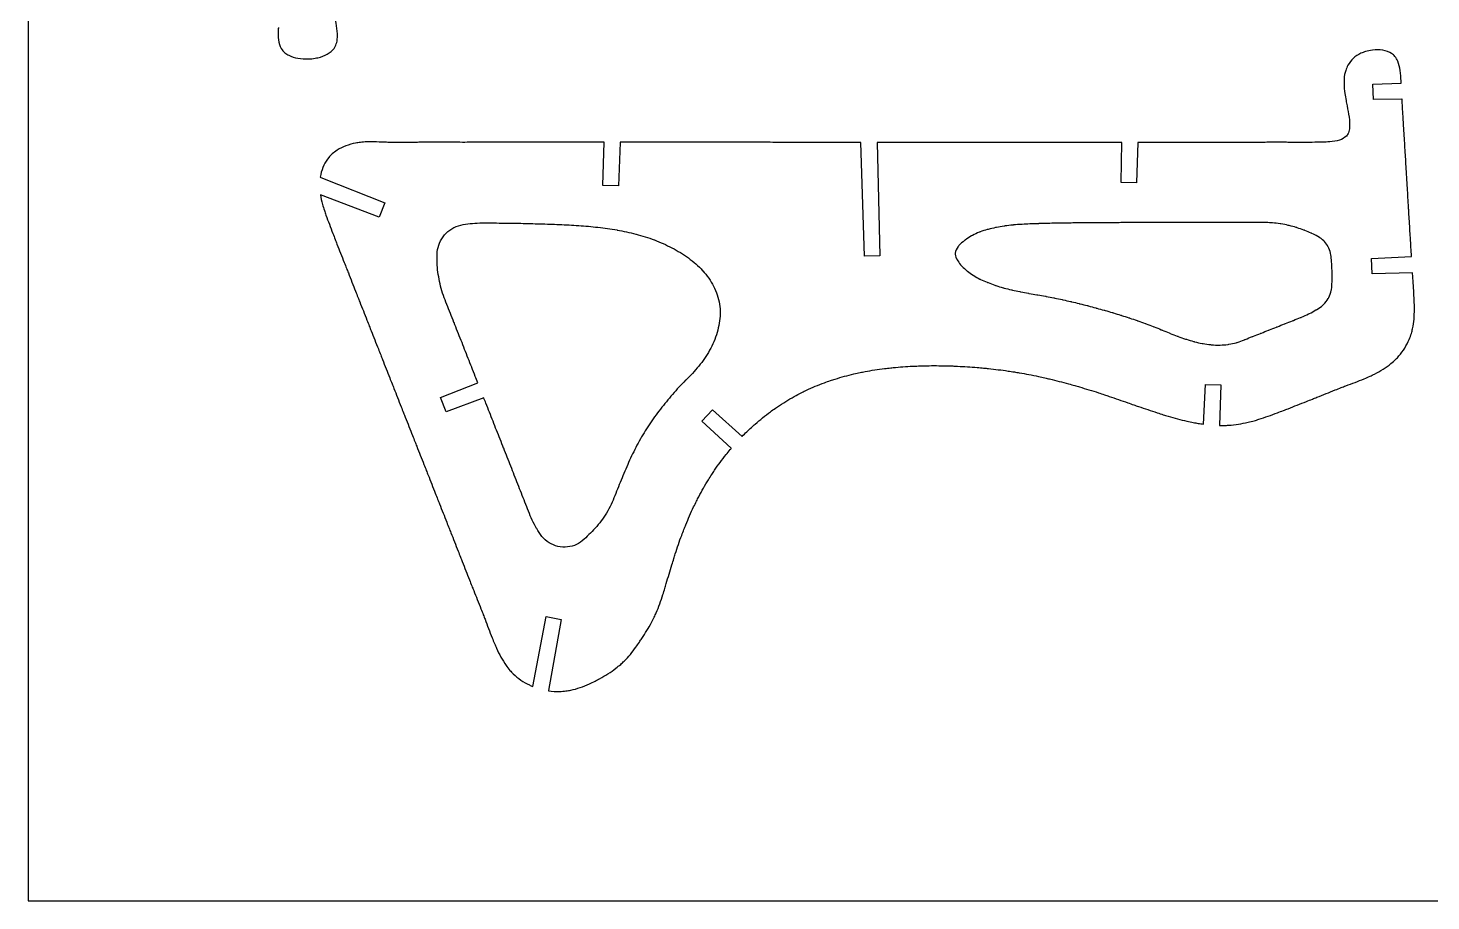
# Model space of a CAD drawing. Header units: inches. Extents: x 62.9 to 110.7, y -3.5 to 19.4.
# Drawn here: x 62.95 to 77.63, y -3.53 to 5.61 of the extents above; entities that cross this region are included whole.
import ezdxf

# ---------------------------------------------------------------- set-up
doc = ezdxf.new("R2010")
doc.units = ezdxf.units.IN
doc.header["$LTSCALE"] = 0.03937
doc.header["$MEASUREMENT"] = 0
doc.layers.add('Layer 11', color=18, linetype='Continuous', true_color=0x000000)

msp = doc.modelspace()

# ---------------------------------------------------------------- linework, layer by layer
at = {"layer": 'Layer 11'}
for p, q in [((65.574, 5.614), (65.566, 5.614)), ((77.027, 5.026), (77.322, 5.038)), ((77.033, 4.865), (77.027, 5.026)), ((77.33, 4.868), (77.033, 4.865)), ((77.332, 4.868), (77.33, 4.868)), ((68.966, 3.966), (68.977, 4.418)), ((69.147, 4.416), (69.127, 3.963)), ((69.147, 4.418), (69.147, 4.416)), ((71.667, 4.415), (71.667, 4.417)), ((71.705, 3.224), (71.667, 4.415)), ((71.837, 4.417), (71.866, 3.23)), ((74.391, 3.998), (74.397, 4.417)), ((74.567, 4.416), (74.551, 3.995)), ((74.567, 4.417), (74.567, 4.416)), ((66.006, 4.053), (66.03, 4.043)), ((66.03, 4.043), (66.683, 3.783)), ((69.127, 3.963), (68.966, 3.966)), ((74.551, 3.995), (74.391, 3.998)), ((66.624, 3.634), (66.007, 3.869)), ((66.683, 3.783), (66.624, 3.634)), ((71.866, 3.23), (71.705, 3.224)), ((77.013, 3.2), (77.431, 3.221)), ((77.021, 3.039), (77.013, 3.2)), ((77.44, 3.051), (77.021, 3.039)), ((77.441, 3.051), (77.44, 3.051)), ((67.265, 1.746), (67.655, 1.9)), ((75.252, 1.467), (75.274, 1.881)), ((75.274, 1.881), (75.435, 1.877)), ((75.435, 1.877), (75.421, 1.453)), ((67.324, 1.596), (67.265, 1.746)), ((67.718, 1.742), (67.324, 1.596)), ((70.002, 1.499), (70.111, 1.616)), ((70.111, 1.616), (70.423, 1.338)), ((70.307, 1.214), (70.002, 1.499)), ((70.309, 1.212), (70.307, 1.214)), ((68.23, -1.28), (68.37, -0.547)), ((68.37, -0.547), (68.528, -0.578)), ((68.528, -0.578), (68.395, -1.324)), ((68.395, -1.324), (68.395, -1.325))]:
    msp.add_line(p, q, dxfattribs=at)
msp.add_lwpolyline([(62.946, -3.526), (110.701, -3.526), (110.701, 19.435), (62.946, 19.435), (62.946, -3.526)], dxfattribs=at)
for points, knots in [([(66.181, 5.477), (66.184, 5.493), (66.192, 5.576), (66.165, 5.701), (66.135, 5.827), (66.109, 5.949), (66.105, 6.037), (66.132, 6.09), (66.14, 6.108), (66.161, 6.136), (66.241, 6.198), (66.357, 6.232), (66.47, 6.242), (66.582, 6.245), (66.693, 6.236), (66.805, 6.233), (66.916, 6.232), (67.029, 6.235), (67.141, 6.235), (67.253, 6.236), (67.365, 6.235), (67.476, 6.235), (67.588, 6.235), (67.7, 6.235), (67.812, 6.235), (67.924, 6.235), (68.036, 6.235), (68.148, 6.235), (68.231, 6.235), (68.291, 6.235), (68.333, 6.235)], [174.951913, 174.951913, 174.951913, 174.951913, 175.111336, 175.745226, 175.951913, 176.111336, 176.745226, 176.745226, 176.745226, 176.951913, 177.111336, 177.745226, 177.951913, 178.111336, 178.745226, 178.951913, 179.111336, 179.745226, 179.951913, 180.111336, 180.745226, 180.951913, 181.111336, 181.745226, 181.951913, 182.111336, 182.745226, 182.951913, 183.111336, 183.48762, 183.48762, 183.48762, 183.48762]), ([(65.566, 5.614), (65.566, 5.609), (65.563, 5.528), (65.567, 5.428), (65.631, 5.356), (65.714, 5.302), (65.832, 5.284), (65.949, 5.296), (66.061, 5.322), (66.152, 5.379), (66.178, 5.457), (66.181, 5.477)], [172.073551, 172.073551, 172.073551, 172.073551, 172.111336, 172.745226, 172.951913, 173.111336, 173.745226, 173.951913, 174.111336, 174.745226, 174.951913, 174.951913, 174.951913, 174.951913]), ([(77.322, 5.038), (77.322, 5.045), (77.318, 5.125), (77.31, 5.231), (77.262, 5.316), (77.191, 5.38), (77.07, 5.395), (76.955, 5.371), (76.851, 5.332), (76.781, 5.263), (76.748, 5.19), (76.742, 5.171)], [321.207899, 321.207899, 321.207899, 321.207899, 321.272522, 321.906412, 322.1131, 322.272522, 322.906412, 323.1131, 323.272522, 323.906412, 324.1131, 324.1131, 324.1131, 324.1131]), ([(76.742, 5.171), (76.738, 5.157), (76.719, 5.082), (76.725, 4.978), (76.744, 4.862), (76.768, 4.741), (76.787, 4.64), (76.783, 4.575), (76.781, 4.554), (76.775, 4.52), (76.73, 4.448), (76.626, 4.424), (76.507, 4.419), (76.39, 4.417), (76.284, 4.416), (76.178, 4.417), (76.072, 4.418), (75.963, 4.418), (75.854, 4.417), (75.745, 4.417), (75.637, 4.417), (75.529, 4.417), (75.421, 4.417), (75.313, 4.417), (75.204, 4.417), (75.096, 4.417), (74.988, 4.417), (74.879, 4.417), (74.771, 4.417), (74.669, 4.417), (74.584, 4.417), (74.567, 4.417)], [324.1131, 324.1131, 324.1131, 324.1131, 324.272522, 324.906412, 325.1131, 325.272522, 325.906412, 325.906412, 325.906412, 326.1131, 326.272522, 326.906412, 327.1131, 327.272522, 327.906412, 328.1131, 328.272522, 328.906412, 329.1131, 329.272522, 329.906412, 330.1131, 330.272522, 330.906412, 331.1131, 331.272522, 331.906412, 332.1131, 332.272522, 332.906412, 333.057633, 333.057633, 333.057633, 333.057633]), ([(77.431, 3.221), (77.429, 3.253), (77.426, 3.308), (77.422, 3.38), (77.415, 3.488), (77.409, 3.596), (77.402, 3.704), (77.396, 3.813), (77.389, 3.921), (77.383, 4.029), (77.376, 4.137), (77.37, 4.245), (77.363, 4.353), (77.357, 4.461), (77.35, 4.57), (77.344, 4.678), (77.338, 4.762), (77.335, 4.823), (77.332, 4.868)], [315.36826, 315.36826, 315.36826, 315.36826, 315.667352, 315.87404, 316.033462, 316.667352, 316.87404, 317.033462, 317.667352, 317.87404, 318.033462, 318.667352, 318.87404, 319.033462, 319.667352, 319.87404, 320.033462, 320.452892, 320.452892, 320.452892, 320.452892]), ([(68.977, 4.418), (68.976, 4.418), (68.906, 4.418), (68.814, 4.418), (68.706, 4.418), (68.597, 4.418), (68.489, 4.418), (68.381, 4.418), (68.272, 4.418), (68.164, 4.418), (68.056, 4.418), (67.947, 4.418), (67.839, 4.418), (67.731, 4.418), (67.622, 4.418), (67.514, 4.417), (67.406, 4.418), (67.298, 4.418), (67.189, 4.418), (67.081, 4.418), (66.973, 4.417), (66.864, 4.415), (66.756, 4.416), (66.647, 4.419), (66.539, 4.426), (66.431, 4.418), (66.392, 4.412), (66.375, 4.409), (66.307, 4.396), (66.218, 4.363), (66.133, 4.3), (66.06, 4.226), (66.021, 4.139), (66.007, 4.063), (66.006, 4.053)], [353.303217, 353.303217, 353.303217, 353.303217, 353.315022, 353.948912, 354.1556, 354.315022, 354.948912, 355.1556, 355.315022, 355.948912, 356.1556, 356.315022, 356.948912, 357.1556, 357.315022, 357.948912, 358.1556, 358.315022, 358.948912, 359.1556, 359.315022, 359.948912, 360.1556, 360.315022, 360.948912, 361.1556, 361.315022, 361.315022, 361.315022, 361.948912, 362.1556, 362.315022, 362.948912, 363.03958, 363.03958, 363.03958, 363.03958]), ([(71.667, 4.417), (71.653, 4.417), (71.622, 4.417), (71.522, 4.417), (71.413, 4.417), (71.305, 4.417), (71.197, 4.417), (71.088, 4.417), (70.98, 4.417), (70.872, 4.417), (70.763, 4.417), (70.655, 4.418), (70.547, 4.418), (70.439, 4.418), (70.33, 4.418), (70.222, 4.418), (70.114, 4.418), (70.005, 4.418), (69.897, 4.418), (69.789, 4.418), (69.68, 4.418), (69.572, 4.418), (69.464, 4.418), (69.355, 4.418), (69.265, 4.418), (69.198, 4.418), (69.147, 4.418)], [344.482727, 344.482727, 344.482727, 344.482727, 344.611185, 344.770608, 345.404498, 345.611185, 345.770608, 346.404498, 346.611185, 346.770608, 347.404498, 347.611185, 347.770608, 348.404498, 348.611185, 348.770608, 349.404498, 349.611185, 349.770608, 350.404498, 350.611185, 350.770608, 351.404498, 351.611185, 351.770608, 352.235466, 352.235466, 352.235466, 352.235466]), ([(74.397, 4.417), (74.362, 4.417), (74.304, 4.417), (74.229, 4.417), (74.121, 4.417), (74.013, 4.417), (73.905, 4.417), (73.796, 4.417), (73.688, 4.417), (73.58, 4.417), (73.471, 4.417), (73.363, 4.417), (73.255, 4.417), (73.146, 4.417), (73.038, 4.417), (72.93, 4.417), (72.821, 4.417), (72.713, 4.417), (72.605, 4.417), (72.496, 4.417), (72.388, 4.417), (72.28, 4.417), (72.172, 4.417), (72.063, 4.417), (71.955, 4.417), (71.895, 4.417), (71.857, 4.417), (71.837, 4.417)], [334.059317, 334.059317, 334.059317, 334.059317, 334.384856, 334.591544, 334.750967, 335.384856, 335.591544, 335.750967, 336.384856, 336.591544, 336.750967, 337.384856, 337.591544, 337.750967, 338.384856, 338.591544, 338.750967, 339.384856, 339.591544, 339.750967, 340.384856, 340.591544, 340.750967, 341.384856, 341.591544, 341.750967, 341.939634, 341.939634, 341.939634, 341.939634]), ([(66.007, 3.869), (66.012, 3.835), (66.025, 3.78), (66.047, 3.709), (66.082, 3.608), (66.121, 3.506), (66.16, 3.405), (66.199, 3.304), (66.239, 3.203), (66.279, 3.103), (66.319, 3.002), (66.358, 2.901), (66.398, 2.8), (66.438, 2.7), (66.478, 2.599), (66.517, 2.498), (66.557, 2.397), (66.597, 2.297), (66.637, 2.196), (66.676, 2.095), (66.716, 1.994), (66.756, 1.894), (66.796, 1.793), (66.835, 1.692), (66.875, 1.591), (66.915, 1.491), (66.955, 1.39), (66.995, 1.289), (67.034, 1.188), (67.074, 1.088), (67.114, 0.987), (67.154, 0.886), (67.193, 0.785), (67.233, 0.685), (67.273, 0.584), (67.313, 0.483), (67.352, 0.382), (67.392, 0.282), (67.432, 0.181), (67.472, 0.08), (67.511, -0.021), (67.551, -0.121), (67.591, -0.222), (67.631, -0.323), (67.671, -0.423), (67.711, -0.524), (67.749, -0.625), (67.787, -0.727), (67.828, -0.827), (67.872, -0.927), (67.922, -1.024), (67.988, -1.108), (68.061, -1.186), (68.144, -1.242), (68.219, -1.275), (68.23, -1.28)], [364.590027, 364.590027, 364.590027, 364.590027, 364.920447, 365.127134, 365.286557, 365.920447, 366.127134, 366.286557, 366.920447, 367.127134, 367.286557, 367.920447, 368.127134, 368.286557, 368.920447, 369.127134, 369.286557, 369.920447, 370.127134, 370.286557, 370.920447, 371.127134, 371.286557, 371.920447, 372.127134, 372.286557, 372.920447, 373.127134, 373.286557, 373.920447, 374.127134, 374.286557, 374.920447, 375.127134, 375.286557, 375.920447, 376.127134, 376.286557, 376.920447, 377.127134, 377.286557, 377.920447, 378.127134, 378.286557, 378.920447, 379.127134, 379.286557, 379.920447, 380.127134, 380.286557, 380.920447, 381.127134, 381.286557, 381.920447, 382.036691, 382.036691, 382.036691, 382.036691]), ([(67.655, 1.9), (67.647, 1.922), (67.638, 1.945), (67.617, 1.998), (67.604, 2.03), (67.579, 2.093), (67.567, 2.124), (67.542, 2.187), (67.53, 2.218), (67.505, 2.281), (67.493, 2.312), (67.468, 2.375), (67.455, 2.406), (67.431, 2.469), (67.418, 2.5), (67.394, 2.563), (67.381, 2.595), (67.356, 2.657), (67.344, 2.689), (67.319, 2.751), (67.307, 2.783), (67.284, 2.846), (67.274, 2.878), (67.258, 2.943), (67.251, 2.976), (67.24, 3.041), (67.235, 3.074), (67.23, 3.138), (67.229, 3.17), (67.228, 3.233), (67.229, 3.263), (67.239, 3.325), (67.25, 3.356), (67.28, 3.415), (67.3, 3.442), (67.348, 3.489), (67.376, 3.51), (67.436, 3.539), (67.468, 3.549), (67.533, 3.562), (67.566, 3.566), (67.633, 3.572), (67.667, 3.574), (67.734, 3.575), (67.768, 3.574), (67.835, 3.573), (67.869, 3.573), (67.936, 3.572), (67.97, 3.572), (68.038, 3.571), (68.071, 3.57), (68.139, 3.569), (68.172, 3.568), (68.24, 3.566), (68.274, 3.565), (68.341, 3.563), (68.375, 3.562), (68.409, 3.561)], [199.153052, 199.153052, 199.153052, 199.153052, 199.864743, 199.867243, 200.864769, 200.867269, 201.864796, 201.867296, 202.864823, 202.867323, 203.864849, 203.867349, 204.864876, 204.867376, 205.864902, 205.867402, 206.864929, 206.867429, 207.864956, 207.867456, 208.864982, 208.867482, 209.865009, 209.867509, 210.865036, 210.867536, 211.865062, 211.867562, 212.865089, 212.867589, 213.865116, 213.867616, 214.865142, 214.867642, 215.865169, 215.867669, 216.865195, 216.867695, 217.865222, 217.867722, 218.865249, 218.867749, 219.865275, 219.867775, 220.865302, 220.867802, 221.865329, 221.867829, 222.865355, 222.867855, 223.865382, 223.867882, 224.865408, 224.867908, 225.865435, 225.867935, 226.865462, 226.865462, 226.865462, 226.865462]), ([(68.409, 3.561), (68.442, 3.56), (68.476, 3.558), (68.543, 3.555), (68.577, 3.554), (68.644, 3.55), (68.678, 3.548), (68.745, 3.543), (68.779, 3.541), (68.846, 3.535), (68.88, 3.531), (68.947, 3.524), (68.98, 3.52), (69.047, 3.51), (69.08, 3.505), (69.147, 3.494), (69.18, 3.487), (69.246, 3.473), (69.279, 3.465), (69.344, 3.448), (69.376, 3.439), (69.44, 3.418), (69.472, 3.407), (69.535, 3.383), (69.566, 3.37), (69.628, 3.343), (69.658, 3.328), (69.718, 3.297), (69.747, 3.28), (69.805, 3.245), (69.833, 3.226), (69.887, 3.187), (69.913, 3.166), (69.963, 3.122), (69.987, 3.098), (70.032, 3.049), (70.053, 3.023), (70.092, 2.969), (70.109, 2.941), (70.139, 2.882), (70.152, 2.851), (70.173, 2.788), (70.181, 2.756), (70.191, 2.69), (70.193, 2.656), (70.192, 2.59), (70.189, 2.556), (70.178, 2.49), (70.17, 2.457), (70.151, 2.393), (70.14, 2.361), (70.114, 2.299), (70.099, 2.269), (70.066, 2.211), (70.049, 2.182), (70.011, 2.127), (69.99, 2.1), (69.948, 2.048), (69.925, 2.023), (69.879, 1.974), (69.855, 1.95), (69.808, 1.902), (69.784, 1.878), (69.738, 1.829), (69.716, 1.804), (69.672, 1.753), (69.651, 1.727), (69.608, 1.676), (69.588, 1.649), (69.547, 1.597), (69.526, 1.57), (69.487, 1.516), (69.468, 1.489), (69.431, 1.433), (69.413, 1.405), (69.378, 1.348), (69.362, 1.319), (69.329, 1.261), (69.314, 1.231), (69.284, 1.171), (69.269, 1.141), (69.241, 1.081), (69.228, 1.05), (69.201, 0.989), (69.188, 0.958), (69.162, 0.896), (69.149, 0.865), (69.124, 0.803), (69.112, 0.772), (69.087, 0.71), (69.075, 0.679), (69.048, 0.618), (69.032, 0.587), (68.999, 0.529), (68.981, 0.5), (68.942, 0.446), (68.922, 0.42), (68.879, 0.371), (68.857, 0.348), (68.813, 0.304), (68.791, 0.282), (68.768, 0.261), (68.744, 0.241), (68.718, 0.221), (68.66, 0.193), (68.628, 0.184), (68.561, 0.177), (68.527, 0.179), (68.461, 0.194), (68.43, 0.207), (68.373, 0.243), (68.348, 0.266), (68.306, 0.316), (68.288, 0.344), (68.255, 0.402), (68.239, 0.431), (68.211, 0.492), (68.198, 0.524), (68.174, 0.587), (68.161, 0.618), (68.137, 0.681), (68.124, 0.712), (68.099, 0.775), (68.087, 0.806), (68.062, 0.869), (68.05, 0.9), (68.025, 0.963), (68.013, 0.995), (67.988, 1.057), (67.976, 1.089), (67.951, 1.151), (67.938, 1.183), (67.914, 1.245), (67.901, 1.277), (67.877, 1.34), (67.864, 1.371), (67.839, 1.434), (67.827, 1.465), (67.802, 1.528), (67.79, 1.559), (67.765, 1.622), (67.753, 1.653), (67.733, 1.704), (67.725, 1.723), (67.718, 1.742)], [226.865462, 226.865462, 226.865462, 226.865462, 227.862825, 227.865325, 228.862852, 228.865352, 229.862878, 229.865378, 230.862905, 230.865405, 231.862932, 231.865432, 232.862958, 232.865458, 233.862985, 233.865485, 234.863012, 234.865512, 235.863038, 235.865538, 236.863065, 236.865565, 237.863091, 237.865591, 238.863118, 238.865618, 239.863145, 239.865645, 240.863171, 240.865671, 241.863198, 241.865698, 242.863225, 242.865725, 243.863251, 243.865751, 244.863278, 244.865778, 245.863305, 245.865805, 246.863331, 246.865831, 247.863358, 247.865858, 248.863384, 248.865884, 249.863411, 249.865911, 250.863438, 250.865938, 251.863464, 251.865964, 252.863491, 252.865991, 253.863518, 253.866018, 254.863544, 254.866044, 255.863571, 255.866071, 256.863597, 256.866097, 257.863624, 257.866124, 258.863651, 258.866151, 259.863677, 259.866177, 260.863704, 260.866204, 261.863731, 261.866231, 262.863757, 262.866257, 263.863784, 263.866284, 264.863811, 264.866311, 265.863837, 265.866337, 266.863864, 266.866364, 267.86389, 267.86639, 268.863917, 268.866417, 269.863944, 269.866444, 270.86397, 270.86647, 271.863997, 271.866497, 272.864024, 272.866524, 273.86405, 273.86655, 274.864077, 274.866577, 275.864103, 275.866603, 276.86413, 276.86413, 276.86413, 277.864157, 277.866657, 278.864183, 278.866683, 279.86421, 279.86671, 280.864237, 280.866737, 281.864263, 281.866763, 282.86429, 282.86679, 283.864317, 283.866817, 284.864343, 284.866843, 285.86437, 285.86687, 286.864396, 286.866896, 287.864423, 287.866923, 288.86445, 288.86695, 289.864476, 289.866976, 290.864503, 290.867003, 291.86453, 291.86703, 292.864556, 292.867056, 293.864583, 293.867083, 294.86461, 294.86711, 295.864636, 295.867136, 296.864663, 296.867163, 297.472914, 297.472914, 297.472914, 297.472914]), ([(75.691, 2.354), (75.688, 2.353), (75.685, 2.351), (75.681, 2.35), (75.657, 2.34), (75.628, 2.329), (75.574, 2.313), (75.541, 2.306), (75.485, 2.298), (75.451, 2.295), (75.395, 2.294), (75.361, 2.296), (75.305, 2.301), (75.271, 2.305), (75.216, 2.316), (75.183, 2.323), (75.128, 2.338), (75.096, 2.348), (75.042, 2.365), (75.01, 2.377), (74.957, 2.397), (74.926, 2.409), (74.873, 2.43), (74.842, 2.443), (74.79, 2.464), (74.758, 2.477), (74.706, 2.497), (74.674, 2.509), (74.621, 2.529), (74.589, 2.54), (74.536, 2.559), (74.504, 2.57), (74.45, 2.588), (74.418, 2.598), (74.364, 2.615), (74.332, 2.625), (74.277, 2.641), (74.245, 2.651), (74.19, 2.666), (74.158, 2.675), (74.103, 2.69), (74.071, 2.699), (74.016, 2.713), (73.983, 2.721), (73.928, 2.735), (73.895, 2.743), (73.84, 2.756), (73.807, 2.763), (73.752, 2.775), (73.719, 2.782), (73.663, 2.794), (73.63, 2.8), (73.575, 2.81), (73.541, 2.816), (73.486, 2.825), (73.452, 2.831), (73.397, 2.841), (73.364, 2.847), (73.308, 2.859), (73.275, 2.866), (73.22, 2.878), (73.187, 2.886), (73.133, 2.901), (73.101, 2.911), (73.049, 2.928), (73.018, 2.94), (72.968, 2.96), (72.939, 2.972), (72.892, 2.996), (72.865, 3.011), (72.823, 3.038), (72.799, 3.055), (72.761, 3.085), (72.74, 3.105), (72.708, 3.138), (72.692, 3.159), (72.666, 3.199), (72.652, 3.227), (72.653, 3.278), (72.671, 3.309), (72.708, 3.354), (72.733, 3.375), (72.777, 3.408), (72.805, 3.427), (72.854, 3.454), (72.884, 3.468), (72.936, 3.488), (72.968, 3.498), (73.022, 3.512), (73.054, 3.52), (73.109, 3.531), (73.142, 3.537), (73.198, 3.545), (73.232, 3.549), (73.288, 3.554), (73.322, 3.557), (73.378, 3.56), (73.412, 3.562), (73.469, 3.564), (73.502, 3.565), (73.559, 3.567), (73.593, 3.568), (73.649, 3.569), (73.683, 3.57), (73.74, 3.571), (73.773, 3.572), (73.83, 3.572), (73.864, 3.573), (73.92, 3.573), (73.954, 3.574), (74.011, 3.574), (74.045, 3.575), (74.101, 3.575), (74.135, 3.575), (74.192, 3.576), (74.225, 3.576), (74.282, 3.576), (74.316, 3.576), (74.372, 3.576), (74.406, 3.577), (74.463, 3.577), (74.496, 3.577), (74.553, 3.577), (74.587, 3.577), (74.644, 3.577), (74.677, 3.577), (74.734, 3.578), (74.768, 3.578), (74.824, 3.578), (74.858, 3.578), (74.915, 3.578), (74.949, 3.578), (75.005, 3.578), (75.039, 3.578), (75.096, 3.578), (75.129, 3.578), (75.186, 3.578), (75.22, 3.578), (75.276, 3.578), (75.31, 3.578), (75.367, 3.578), (75.401, 3.578), (75.457, 3.578), (75.491, 3.578), (75.548, 3.578), (75.581, 3.578), (75.638, 3.578), (75.672, 3.578), (75.728, 3.578), (75.762, 3.578), (75.819, 3.579), (75.853, 3.579), (75.909, 3.578), (75.943, 3.576), (75.999, 3.572), (76.032, 3.568), (76.087, 3.559), (76.12, 3.553), (76.173, 3.541), (76.204, 3.532), (76.256, 3.516), (76.285, 3.506), (76.334, 3.488), (76.362, 3.475), (76.407, 3.455), (76.432, 3.442), (76.474, 3.418), (76.498, 3.401), (76.533, 3.366), (76.551, 3.34), (76.574, 3.291), (76.583, 3.259), (76.593, 3.203), (76.594, 3.169), (76.597, 3.113), (76.599, 3.079), (76.601, 3.022), (76.6, 2.989), (76.598, 2.932), (76.597, 2.899), (76.587, 2.844), (76.576, 2.812), (76.549, 2.762), (76.528, 2.735), (76.487, 2.697), (76.459, 2.679), (76.411, 2.651), (76.382, 2.635), (76.332, 2.61), (76.301, 2.596), (76.249, 2.574), (76.217, 2.562), (76.164, 2.541), (76.133, 2.528), (76.08, 2.508), (76.049, 2.495), (75.996, 2.474), (75.965, 2.462), (75.912, 2.441), (75.881, 2.429), (75.828, 2.408), (75.797, 2.396), (75.744, 2.375), (75.716, 2.364), (75.691, 2.354)], [0, 0, 0, 0, 0.118028, 0.118028, 0.118028, 1, 1.118028, 2, 2.118028, 3, 3.118028, 4, 4.118028, 5, 5.118028, 6, 6.118028, 7, 7.118028, 8, 8.118028, 9, 9.118028, 10, 10.118028, 11, 11.118028, 12, 12.118028, 13, 13.118028, 14, 14.118028, 15, 15.118028, 16, 16.118028, 17, 17.118028, 18, 18.118028, 19, 19.118028, 20, 20.118028, 21, 21.118028, 22, 22.118028, 23, 23.118028, 24, 24.118028, 25, 25.118028, 26, 26.118028, 27, 27.118028, 28, 28.118028, 29, 29.118028, 30, 30.118028, 31, 31.118028, 32, 32.118028, 33, 33.118028, 34, 34.118028, 35, 35.118028, 36, 36.118028, 37, 37.118028, 38, 38.118028, 39, 39.118028, 40, 40.118028, 41, 41.118028, 42, 42.118028, 43, 43.118028, 44, 44.118028, 45, 45.118028, 46, 46.118028, 47, 47.118028, 48, 48.118028, 49, 49.118028, 50, 50.118028, 51, 51.118028, 52, 52.118028, 53, 53.118028, 54, 54.118028, 55, 55.118028, 56, 56.118028, 57, 57.118028, 58, 58.118028, 59, 59.118028, 60, 60.118028, 61, 61.118028, 62, 62.118028, 63, 63.118028, 64, 64.118028, 65, 65.118028, 66, 66.118028, 67, 67.118028, 68, 68.118028, 69, 69.118028, 70, 70.118028, 71, 71.118028, 72, 72.118028, 73, 73.118028, 74, 74.118028, 75, 75.118028, 76, 76.118028, 77, 77.118028, 78, 78.118028, 79, 79.118028, 80, 80.118028, 81, 81.118028, 82, 82.118028, 83, 83.118028, 84, 84.118028, 85, 85.118028, 86, 86.118028, 87, 87.118028, 88, 88.118028, 89, 89.118028, 90, 90.118028, 91, 91.118028, 92, 92.118028, 93, 93.118028, 94, 94.118028, 95, 95.118028, 96, 96.118028, 97, 97.118028, 98, 98.118028, 99, 99.118028, 100, 100, 100, 100]), ([(75.421, 1.453), (75.436, 1.453), (75.469, 1.453), (75.569, 1.457), (75.675, 1.474), (75.78, 1.501), (75.883, 1.532), (75.985, 1.569), (76.086, 1.608), (76.187, 1.647), (76.288, 1.687), (76.388, 1.727), (76.489, 1.767), (76.589, 1.808), (76.69, 1.847), (76.791, 1.886), (76.894, 1.923), (76.993, 1.966), (77.09, 2.012), (77.183, 2.069), (77.262, 2.14), (77.335, 2.218), (77.392, 2.311), (77.429, 2.412), (77.456, 2.515), (77.463, 2.623), (77.461, 2.731), (77.456, 2.84), (77.449, 2.945), (77.443, 3.032), (77.441, 3.051)], [305.253778, 305.253778, 305.253778, 305.253778, 305.396944, 305.556366, 306.190256, 306.396944, 306.556366, 307.190256, 307.396944, 307.556366, 308.190256, 308.396944, 308.556366, 309.190256, 309.396944, 309.556366, 310.190256, 310.396944, 310.556366, 311.190256, 311.396944, 311.556366, 312.190256, 312.396944, 312.556366, 313.190256, 313.396944, 313.556366, 314.190256, 314.367807, 314.367807, 314.367807, 314.367807]), ([(70.423, 1.338), (70.439, 1.354), (70.471, 1.386), (70.517, 1.429), (70.597, 1.501), (70.681, 1.569), (70.768, 1.632), (70.857, 1.692), (70.949, 1.747), (71.045, 1.797), (71.141, 1.844), (71.241, 1.886), (71.342, 1.921), (71.444, 1.955), (71.549, 1.983), (71.654, 2.006), (71.76, 2.027), (71.867, 2.043), (71.974, 2.056), (72.081, 2.066), (72.189, 2.073), (72.297, 2.077), (72.406, 2.08), (72.514, 2.079), (72.622, 2.076), (72.73, 2.071), (72.838, 2.064), (72.946, 2.055), (73.054, 2.044), (73.161, 2.03), (73.268, 2.014), (73.375, 1.996), (73.481, 1.976), (73.587, 1.953), (73.692, 1.928), (73.797, 1.901), (73.901, 1.872), (74.005, 1.842), (74.109, 1.81), (74.211, 1.776), (74.314, 1.741), (74.417, 1.706), (74.519, 1.67), (74.621, 1.635), (74.724, 1.6), (74.827, 1.567), (74.931, 1.536), (75.035, 1.507), (75.141, 1.485), (75.198, 1.474), (75.233, 1.469), (75.252, 1.467)], [288.506804, 288.506804, 288.506804, 288.506804, 288.721446, 288.928134, 289.087556, 289.721446, 289.928134, 290.087556, 290.721446, 290.928134, 291.087556, 291.721446, 291.928134, 292.087556, 292.721446, 292.928134, 293.087556, 293.721446, 293.928134, 294.087556, 294.721446, 294.928134, 295.087556, 295.721446, 295.928134, 296.087556, 296.721446, 296.928134, 297.087556, 297.721446, 297.928134, 298.087556, 298.721446, 298.928134, 299.087556, 299.721446, 299.928134, 300.087556, 300.721446, 300.928134, 301.087556, 301.721446, 301.928134, 302.087556, 302.721446, 302.928134, 303.087556, 303.721446, 303.928134, 304.087556, 304.258835, 304.258835, 304.258835, 304.258835]), ([(68.395, -1.325), (68.434, -1.331), (68.495, -1.334), (68.573, -1.329), (68.68, -1.311), (68.782, -1.274), (68.88, -1.226), (68.975, -1.175), (69.067, -1.118), (69.148, -1.052), (69.224, -0.982), (69.287, -0.904), (69.344, -0.821), (69.4, -0.737), (69.454, -0.651), (69.501, -0.559), (69.544, -0.464), (69.579, -0.362), (69.612, -0.258), (69.643, -0.154), (69.674, -0.05), (69.706, 0.054), (69.738, 0.157), (69.773, 0.259), (69.812, 0.36), (69.852, 0.46), (69.895, 0.559), (69.942, 0.656), (69.991, 0.752), (70.045, 0.845), (70.102, 0.936), (70.162, 1.026), (70.226, 1.112), (70.287, 1.187), (70.305, 1.208), (70.309, 1.212)], [276.888988, 276.888988, 276.888988, 276.888988, 277.249165, 277.455853, 277.615275, 278.249165, 278.455853, 278.615275, 279.249165, 279.455853, 279.615275, 280.249165, 280.455853, 280.615275, 281.249165, 281.455853, 281.615275, 282.249165, 282.455853, 282.615275, 283.249165, 283.455853, 283.615275, 284.249165, 284.455853, 284.615275, 285.249165, 285.455853, 285.615275, 286.249165, 286.455853, 286.615275, 287.249165, 287.455853, 287.508005, 287.508005, 287.508005, 287.508005])]:
    msp.add_open_spline(points, degree=3, knots=knots, dxfattribs=at)

doc.saveas('drawing.dxf')
